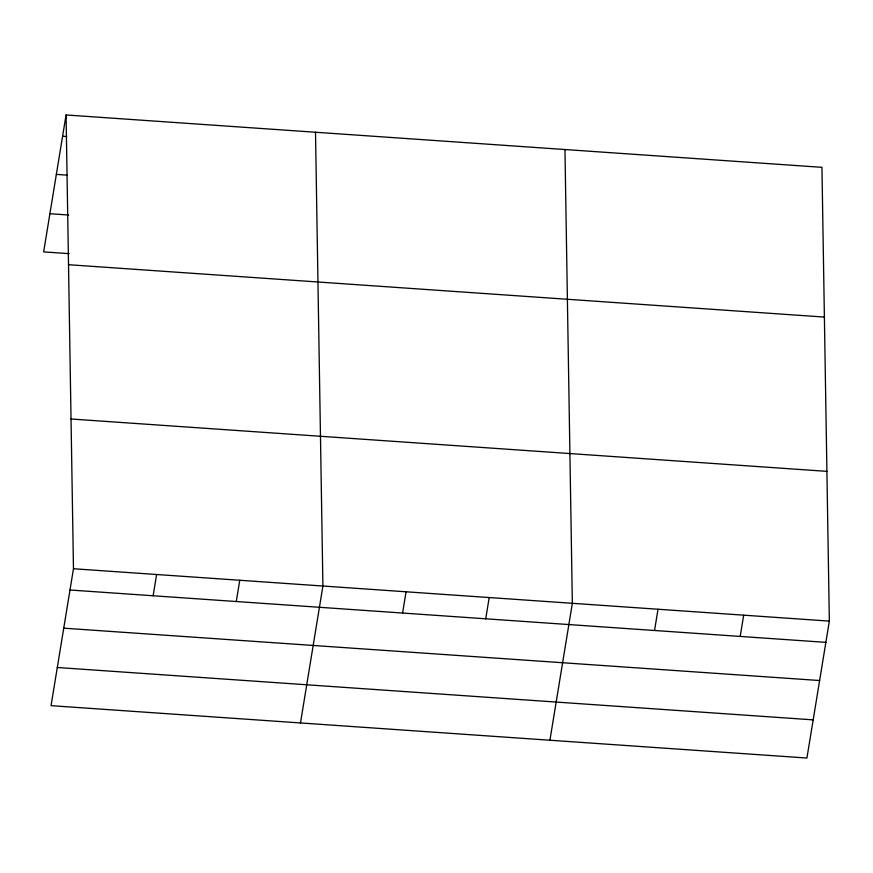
<?xml version="1.0" encoding="UTF-8"?>
<svg xmlns="http://www.w3.org/2000/svg" width="873" height="873" viewBox="0 0 873 873"><rect width="100%" height="100%" fill="white"/><g stroke="black" fill="none" stroke-linecap="round" stroke-linejoin="round"><path stroke-width="1.31" d="M66.075 114.963L73.474 568.749L51.049 705.668L806.925 758.037L829.35 621.107L821.951 167.332L66.075 114.963L43.65 251.893L69.131 253.661M153.135 595.757L156.616 574.51M236.288 601.519L239.769 580.261M300.487 722.953L322.912 586.023L315.513 132.249M402.584 613.042L406.065 591.785M485.726 618.804L489.207 597.547M549.925 740.228L572.35 603.298L564.951 149.523M654.543 630.492L658.013 609.234M740.206 636.428L743.687 615.17M62.594 136.221L66.61 136.504M56.341 174.393L67.068 175.135M49.903 213.721L68.672 215.02M68.52 264.715L824.396 317.074M71.029 418.996L826.906 471.355M73.474 568.749L829.35 621.107M69.993 590.006L825.869 642.364M63.74 628.178L819.616 680.536M57.302 667.496L813.178 719.865"/></g></svg>
